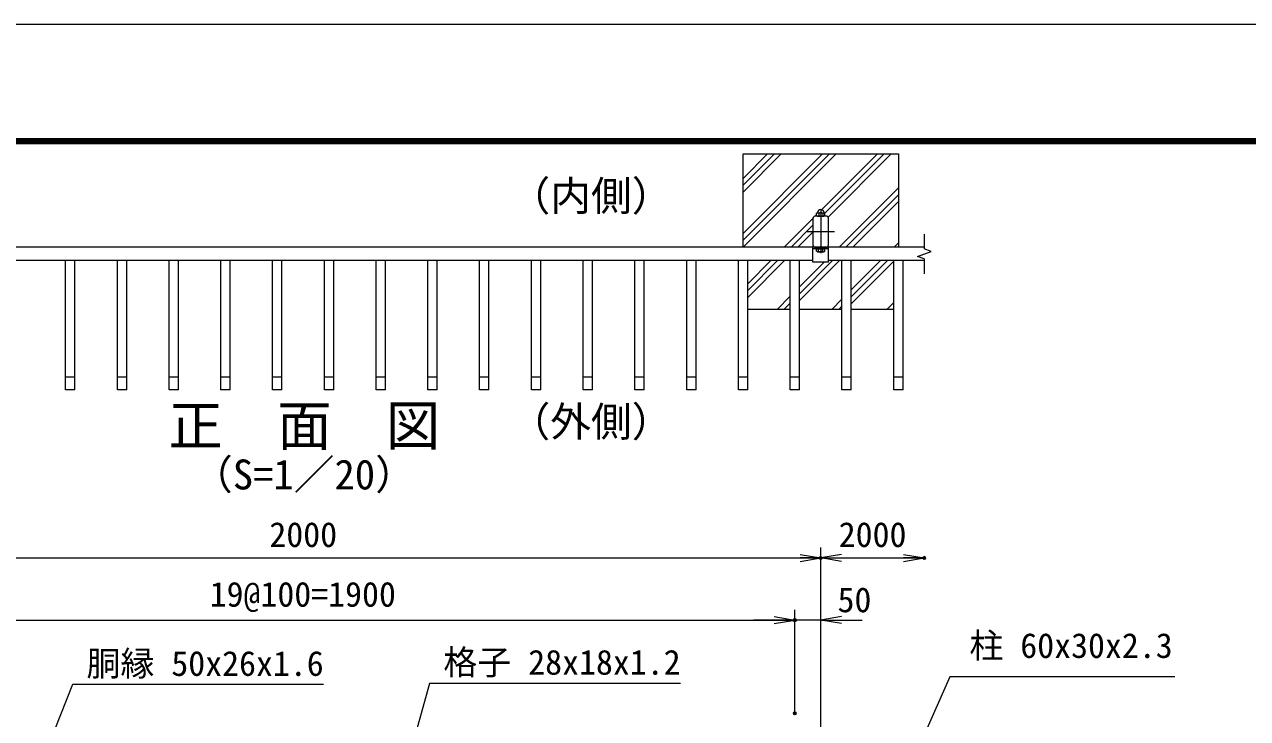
# Model space of a CAD drawing. Units: millimetres, scale not verified. Extents: x -4200 to 4200, y -2970 to 2970.
# Drawn here: x -2639 to -276, y 1630 to 2970 of the extents above; entities that cross this region are included whole.
import ezdxf
from ezdxf.enums import TextEntityAlignment as Align

# ---------------------------------------------------------------- set-up
doc = ezdxf.new("R2010")
doc.units = ezdxf.units.MM
doc.header["$LTSCALE"] = 10
doc.header["$PDMODE"] = 32
doc.header["$PDSIZE"] = 5
doc.linetypes.add('USER1', pattern=[50.8, 31.75, -6.35, 6.35, -6.35])
for name, color, linetype, lineweight in [('0-0_D-BMK', 2, 'USER1', 13), ('0-4_D-STR3', 3, 'Continuous', 13), ('0-5_D-STR1', 1, 'Continuous', 18), ('0-6_D-STR-DIM', 7, 'Continuous', 13), ('0-7_0', 7, 'Continuous', 18), ('0-9_D-TTL-TXT', 7, 'Continuous', 18), ('0-A_D-STR-TXT', 7, 'Continuous', 13), ('0-B_D-TTL', 7, 'Continuous', 18)]:
    doc.layers.add(name, color=color, linetype=linetype, lineweight=lineweight)
doc.layers.add('0-8_Defpoints', color=253, linetype='Continuous')
doc.styles.add('ＭＳ ゴシック', font='')
doc.styles.get('ＭＳ ゴシック').set_extended_font_data('MS Gothic')

# ---------------------------------------------------------------- blocks, each defined once
blk = doc.blocks.new('_Open')
at = {"layer": '0-7_0'}
blk.add_line((-10, 1.667), (0, 0), dxfattribs=at)
blk.add_lwpolyline([(-10, -1.667), (0, 0), (-10, 0)], dxfattribs=at)

msp = doc.modelspace()

# ---------------------------------------------------------------- linework, layer by layer
at = {"layer": '0-0_D-BMK'}
for p, q in [((-1127.26, 2720.01), (-1074.26, 2720.01)), ((-1100.76, 2611.51), (-1100.76, 2528.51)), ((-1127.26, 2570.01), (-1074.26, 2570.01))]:
    msp.add_line(p, q, dxfattribs=at)
at = {"layer": '0-4_D-STR3'}
for p, q in [((-1108.8, 2601.01), (-1108.8, 2605.51)), ((-1106.93, 2606.51), (-1094.59, 2606.51)), ((-1106.93, 2606.51), (-1094.59, 2606.51)), ((-1106.93, 2600.01), (-1094.59, 2600.01)), ((-1106.93, 2600.01), (-1094.59, 2600.01)), ((-1104.75, 2605.51), (-1104.75, 2601.01)), ((-1096.65, 2605.51), (-1096.65, 2601.01)), ((-1092.6, 2601.01), (-1092.6, 2605.51)), ((-1108.86, 2536.81), (-1092.66, 2536.81)), ((-1108.86, 2532.31), (-1108.86, 2536.81)), ((-1106.99, 2531.31), (-1094.65, 2531.31)), ((-1104.81, 2532.31), (-1104.81, 2536.81)), ((-1096.71, 2532.31), (-1096.71, 2536.81)), ((-1092.66, 2532.31), (-1092.66, 2536.81))]:
    msp.add_line(p, q, dxfattribs=at)
for centre, radius, start, end in [((-1106.77, 2603.97), 2.54, 37.21089, 142.78911), ((-1106.77, 2602.54), 2.54, 217.21089, 322.78911), ((-1107.64, 2606.88), 0.5, 279.83916, 352.83194), ((-1100.7, 2606.01), 6.5, 7.16806, 172.83194), ((-1100.7, 2597.8), 8.7, 62.26063, 117.73937), ((-1100.7, 2608.71), 8.7, 242.26063, 297.73937), ((-1094.62, 2603.96), 2.55, 37.42505, 142.57495), ((-1094.62, 2602.56), 2.55, 217.42505, 322.57495), ((-1093.75, 2606.88), 0.5, 187.16806, 253.42019), ((-1106.84, 2533.84), 2.54, 217.21089, 322.78911), ((-1100.76, 2540.01), 8.7, 242.26063, 297.73937), ((-1094.69, 2533.86), 2.55, 217.42505, 322.57495)]:
    msp.add_arc(centre, radius, start, end, dxfattribs=at)
at = {"layer": '0-5_D-STR1'}
for p, q in [((-1090.36, 2600.01), (-1111.16, 2600.01)), ((-1115.76, 2595.41), (-1115.76, 2544.61)), ((-1085.76, 2544.61), (-1085.76, 2595.41)), ((-900.76, 2540.01), (-3300.76, 2540.01)), ((-1085.76, 2536.81), (-1115.76, 2536.81)), ((-1111.16, 2540.01), (-1090.36, 2540.01)), ((-1085.76, 2510.81), (-1085.76, 2540.01)), ((-1115.76, 2514.01), (-3085.76, 2514.01)), ((-2541.76, 2514.01), (-2559.76, 2514.01)), ((-2559.76, 2264.76), (-2559.76, 2514.01)), ((-2541.76, 2514.01), (-2559.76, 2514.01)), ((-2559.76, 2264.76), (-2559.76, 2514.01)), ((-2541.76, 2264.76), (-2541.76, 2514.01)), ((-2541.76, 2264.76), (-2541.76, 2514.01)), ((-2441.76, 2514.01), (-2459.76, 2514.01)), ((-2459.76, 2264.76), (-2459.76, 2514.01)), ((-2441.76, 2264.76), (-2441.76, 2514.01)), ((-2341.76, 2514.01), (-2359.76, 2514.01)), ((-2359.76, 2264.76), (-2359.76, 2514.01)), ((-2341.76, 2264.76), (-2341.76, 2514.01)), ((-2241.76, 2514.01), (-2259.76, 2514.01)), ((-2259.76, 2264.76), (-2259.76, 2514.01)), ((-2241.76, 2264.76), (-2241.76, 2514.01)), ((-2141.76, 2514.01), (-2159.76, 2514.01)), ((-2159.76, 2264.76), (-2159.76, 2514.01)), ((-2141.76, 2514.01), (-2159.76, 2514.01)), ((-2159.76, 2264.76), (-2159.76, 2514.01)), ((-2141.76, 2264.76), (-2141.76, 2514.01)), ((-2141.76, 2264.76), (-2141.76, 2514.01)), ((-2041.76, 2514.01), (-2059.76, 2514.01)), ((-2059.76, 2264.76), (-2059.76, 2514.01)), ((-2041.76, 2264.76), (-2041.76, 2514.01)), ((-1941.76, 2514.01), (-1959.76, 2514.01)), ((-1959.76, 2264.76), (-1959.76, 2514.01)), ((-1941.76, 2264.76), (-1941.76, 2514.01)), ((-1841.76, 2514.01), (-1859.76, 2514.01)), ((-1859.76, 2264.76), (-1859.76, 2514.01)), ((-1841.76, 2264.76), (-1841.76, 2514.01)), ((-1741.76, 2514.01), (-1759.76, 2514.01)), ((-1759.76, 2264.76), (-1759.76, 2514.01)), ((-1741.76, 2514.01), (-1759.76, 2514.01)), ((-1759.76, 2264.76), (-1759.76, 2514.01)), ((-1741.76, 2264.76), (-1741.76, 2514.01)), ((-1741.76, 2264.76), (-1741.76, 2514.01)), ((-1641.76, 2514.01), (-1659.76, 2514.01)), ((-1659.76, 2264.76), (-1659.76, 2514.01)), ((-1641.76, 2264.76), (-1641.76, 2514.01)), ((-1541.76, 2514.01), (-1559.76, 2514.01)), ((-1559.76, 2264.76), (-1559.76, 2514.01)), ((-1541.76, 2264.76), (-1541.76, 2514.01)), ((-1441.76, 2514.01), (-1459.76, 2514.01)), ((-1459.76, 2264.76), (-1459.76, 2514.01)), ((-1441.76, 2264.76), (-1441.76, 2514.01)), ((-1341.76, 2514.01), (-1359.76, 2514.01)), ((-1359.76, 2264.76), (-1359.76, 2514.01)), ((-1341.76, 2514.01), (-1359.76, 2514.01)), ((-1359.76, 2264.76), (-1359.76, 2514.01)), ((-1341.76, 2264.76), (-1341.76, 2514.01)), ((-1341.76, 2264.76), (-1341.76, 2514.01)), ((-1241.76, 2514.01), (-1259.76, 2514.01)), ((-1259.76, 2264.76), (-1259.76, 2514.01)), ((-1241.76, 2264.76), (-1241.76, 2514.01)), ((-1141.76, 2514.01), (-1159.76, 2514.01)), ((-1159.76, 2264.76), (-1159.76, 2514.01)), ((-1141.76, 2264.76), (-1141.76, 2514.01)), ((-900.76, 2514.01), (-1085.76, 2514.01)), ((-1041.76, 2514.01), (-1059.76, 2514.01)), ((-1059.76, 2264.76), (-1059.76, 2514.01)), ((-1041.76, 2264.76), (-1041.76, 2514.01)), ((-941.76, 2514.01), (-959.76, 2514.01)), ((-959.76, 2264.76), (-959.76, 2514.01)), ((-941.76, 2264.76), (-941.76, 2514.01)), ((-2541.76, 2289.01), (-2559.76, 2289.01)), ((-2541.76, 2289.01), (-2559.76, 2289.01)), ((-2441.76, 2289.01), (-2459.76, 2289.01)), ((-2341.76, 2289.01), (-2359.76, 2289.01)), ((-2241.76, 2289.01), (-2259.76, 2289.01)), ((-2141.76, 2289.01), (-2159.76, 2289.01)), ((-2141.76, 2289.01), (-2159.76, 2289.01)), ((-2041.76, 2289.01), (-2059.76, 2289.01)), ((-1941.76, 2289.01), (-1959.76, 2289.01)), ((-1841.76, 2289.01), (-1859.76, 2289.01)), ((-1741.76, 2289.01), (-1759.76, 2289.01)), ((-1741.76, 2289.01), (-1759.76, 2289.01)), ((-1641.76, 2289.01), (-1659.76, 2289.01)), ((-1541.76, 2289.01), (-1559.76, 2289.01)), ((-1441.76, 2289.01), (-1459.76, 2289.01)), ((-1341.76, 2289.01), (-1359.76, 2289.01)), ((-1341.76, 2289.01), (-1359.76, 2289.01)), ((-1241.76, 2289.01), (-1259.76, 2289.01)), ((-1141.76, 2289.01), (-1159.76, 2289.01)), ((-1041.76, 2289.01), (-1059.76, 2289.01)), ((-941.76, 2289.01), (-959.76, 2289.01)), ((-2541.76, 2264.76), (-2559.76, 2264.76)), ((-2541.76, 2264.76), (-2559.76, 2264.76)), ((-2441.76, 2264.76), (-2459.76, 2264.76)), ((-2341.76, 2264.76), (-2359.76, 2264.76)), ((-2241.76, 2264.76), (-2259.76, 2264.76)), ((-2141.76, 2264.76), (-2159.76, 2264.76)), ((-2141.76, 2264.76), (-2159.76, 2264.76)), ((-2041.76, 2264.76), (-2059.76, 2264.76)), ((-1941.76, 2264.76), (-1959.76, 2264.76)), ((-1841.76, 2264.76), (-1859.76, 2264.76)), ((-1741.76, 2264.76), (-1759.76, 2264.76)), ((-1741.76, 2264.76), (-1759.76, 2264.76)), ((-1641.76, 2264.76), (-1659.76, 2264.76)), ((-1541.76, 2264.76), (-1559.76, 2264.76)), ((-1441.76, 2264.76), (-1459.76, 2264.76)), ((-1341.76, 2264.76), (-1359.76, 2264.76)), ((-1341.76, 2264.76), (-1359.76, 2264.76)), ((-1241.76, 2264.76), (-1259.76, 2264.76)), ((-1141.76, 2264.76), (-1159.76, 2264.76)), ((-1041.76, 2264.76), (-1059.76, 2264.76)), ((-941.76, 2264.76), (-959.76, 2264.76))]:
    msp.add_line(p, q, dxfattribs=at)
msp.add_lwpolyline([(-1085.76, 2510.81), (-1115.76, 2510.81), (-1115.76, 2540.01)], dxfattribs=at)
for centre, start, end in [((-1111.16, 2595.41), 90, 180), ((-1090.36, 2595.41), 0, 90), ((-1111.16, 2544.61), 180, 270), ((-1090.36, 2544.61), 270, 0)]:
    msp.add_arc(centre, 4.6, start, end, dxfattribs=at)
at = {"layer": '0-6_D-STR-DIM'}
for p, q in [((-900.76, 2565.34), (-900.76, 2536.53)), ((-913.97, 2522.1), (-887.55, 2531.72)), ((-887.55, 2531.72), (-900.76, 2536.53)), ((-900.76, 2517.29), (-913.97, 2522.1)), ((-900.76, 2517.29), (-900.76, 2488.48)), ((-3100.76, 1940.01), (-1100.76, 1940.01)), ((-1100.76, 1255.01), (-1100.76, 1960.01)), ((-1100.76, 1255.01), (-1100.76, 1960.01)), ((-1100.76, 1940.01), (-900.76, 1940.01)), ((-3050.76, 1820.01), (-1150.76, 1820.01)), ((-1190.76, 1820.01), (-1230.76, 1820.01)), ((-1150.76, 1640.01), (-1150.76, 1840.01)), ((-1150.76, 1660.01), (-1150.76, 1840.01)), ((-1100.76, 1820.01), (-1150.76, 1820.01)), ((-1100.76, 1255.01), (-1100.76, 1840.01)), ((-1060.76, 1820.01), (-1020.76, 1820.01))]:
    msp.add_line(p, q, dxfattribs=at)
at = {"layer": '0-7_0'}
for p, q in [((-1250.76, 2646.19), (-1176.95, 2720.01)), ((-1250.76, 2540.13), (-1070.88, 2720.01)), ((-1250.76, 2659.45), (-1190.2, 2720.01)), ((-1250.76, 2553.38), (-1084.14, 2720.01)), ((-1250.76, 2672.71), (-1203.46, 2720.01)), ((-1250.76, 2566.64), (-1097.4, 2720.01)), ((-1099.05, 2612.29), (-991.33, 2720.01)), ((-1092.6, 2605.48), (-978.07, 2720.01)), ((-1086.67, 2598.15), (-964.81, 2720.01)), ((-1065.26, 2540.01), (-950.76, 2654.51)), ((-1052.01, 2540.01), (-950.76, 2641.25)), ((-1038.75, 2540.01), (-950.76, 2627.99)), ((-1111.33, 2600), (-1108.8, 2602.54)), ((-1171.33, 2540.01), (-1115.76, 2595.58)), ((-1158.07, 2540.01), (-1115.76, 2582.32)), ((-1144.81, 2540.01), (-1115.76, 2569.06)), ((-959.2, 2540.01), (-950.76, 2548.44)), ((-1241.76, 2443.06), (-1170.81, 2514.01)), ((-1241.76, 2456.32), (-1184.07, 2514.01)), ((-1241.76, 2469.58), (-1197.33, 2514.01)), ((-1141.76, 2436.99), (-1064.75, 2514.01)), ((-1141.76, 2450.25), (-1078.01, 2514.01)), ((-1141.76, 2463.51), (-1094.46, 2510.81)), ((-1041.76, 2444.19), (-971.94, 2514.01)), ((-1041.76, 2457.44), (-985.2, 2514.01)), ((-1041.76, 2430.93), (-959.76, 2512.93)), ((-1185.26, 2420.01), (-1159.76, 2445.51)), ((-1079.2, 2420.01), (-1059.76, 2439.44)), ((-1159.76, 2420.01), (-1241.76, 2420.01)), ((-1172.01, 2420.01), (-1159.76, 2432.25)), ((-1059.76, 2420.01), (-1141.76, 2420.01)), ((-1065.94, 2420.01), (-1059.76, 2426.19)), ((-959.76, 2420.01), (-1041.76, 2420.01)), ((-973.13, 2420.01), (-959.76, 2433.38)), ((-959.87, 2420.01), (-959.76, 2420.12))]:
    msp.add_line(p, q, dxfattribs=at)
msp.add_lwpolyline([(-1250.76, 2540.01), (-1250.76, 2720.01), (-950.76, 2720.01), (-950.76, 2540.01)], dxfattribs=at)
at = {"layer": '0-8_Defpoints'}
for p in [(-1100.76, 1940.01), (-900.76, 1940.01), (-1150.76, 1820.01), (-1150.76, 1640.01)]:
    msp.add_point(p, dxfattribs=at)
at = {"layer": '0-A_D-STR-TXT'}
for points in [[(-416.73, 1710.61), (-851.42, 1710.61), (-1089.06, 1173.31)], [(-2061.43, 1695.5), (-2546.12, 1695.5), (-2799.77, 1057.68)], [(-1371.87, 1697.83), (-1856.56, 1697.83), (-1946.23, 1376.12)]]:
    msp.add_lwpolyline(points, dxfattribs=at)
at = {"layer": '0-B_D-TTL'}
for points in [[(-4200.04, -2969.99), (4199.96, -2969.99), (4199.96, 2970.01), (-4200.04, 2970.01)], [(-3930.04, 2750.01), (3929.96, 2750.01), (3929.96, -2749.99), (-3930.04, -2749.99)], [(-3927.54, 2747.51), (3927.46, 2747.51), (3927.46, -2747.49), (-3927.54, -2747.49)], [(-3925.04, 2745.01), (3924.96, 2745.01), (3924.96, -2744.99), (-3925.04, -2744.99)], [(-3922.54, 2742.51), (3922.46, 2742.51), (3922.46, -2742.49), (-3922.54, -2742.49)], [(-3920.04, 2740.01), (3919.96, 2740.01), (3919.96, -2739.99), (-3920.04, -2739.99)]]:
    msp.add_lwpolyline(points, close=True, dxfattribs=at)

# ---------------------------------------------------------------- block references
at = {"layer": '0-6_D-STR-DIM', "xscale": 4, "yscale": 4}
for p in [(-1100.76, 1940.01), (-900.76, 1940.01), (-1150.76, 1820.01), (-1150.76, 1820.01)]:
    msp.add_blockref('_Open', p, dxfattribs=at)
at = {"layer": '0-6_D-STR-DIM', "xscale": 4, "yscale": 4, "rotation": 180}
for p in [(-1100.76, 1940.01), (-1100.76, 1820.01)]:
    msp.add_blockref('_Open', p, dxfattribs=at)

# ---------------------------------------------------------------- texts
at = {"layer": '0-6_D-STR-DIM', "style": 'ＭＳ ゴシック'}
for s, p in [('2000', (-2166.03, 1946.75)), ('2000', (-1066.03, 1946.75)), ('19@100=1900', (-2281.47, 1831.45)), ('50', (-1068.35, 1820.8))]:
    msp.add_text(s, height=48.09, dxfattribs=at).set_placement(p, align=Align.BOTTOM_LEFT)
at = {"layer": '0-9_D-TTL-TXT', "style": 'ＭＳ ゴシック'}
for s, height, p in [('（内側）', 57.7, (-1702.07, 2592.99)), ('正\u3000面\u3000図', 76.98, (-2360.88, 2133.94)), ('（外側）', 57.7, (-1702.07, 2157.08)), ('（S=1／20）', 57.7, (-2315.4, 2055.04))]:
    msp.add_text(s, height=height, dxfattribs=at).set_placement(p, align=Align.BOTTOM_LEFT)
at = {"layer": '0-A_D-STR-TXT', "style": 'ＭＳ ゴシック'}
for s, p in [('柱 60x30x2.3', (-813.54, 1732.44)), ('胴縁 50x26x1.6', (-2519.39, 1697.88)), ('格子 28x18x1.2', (-1829.84, 1700.2))]:
    msp.add_text(s, height=48.09, dxfattribs=at).set_placement(p, align=Align.BOTTOM_LEFT)

doc.saveas('drawing.dxf')
